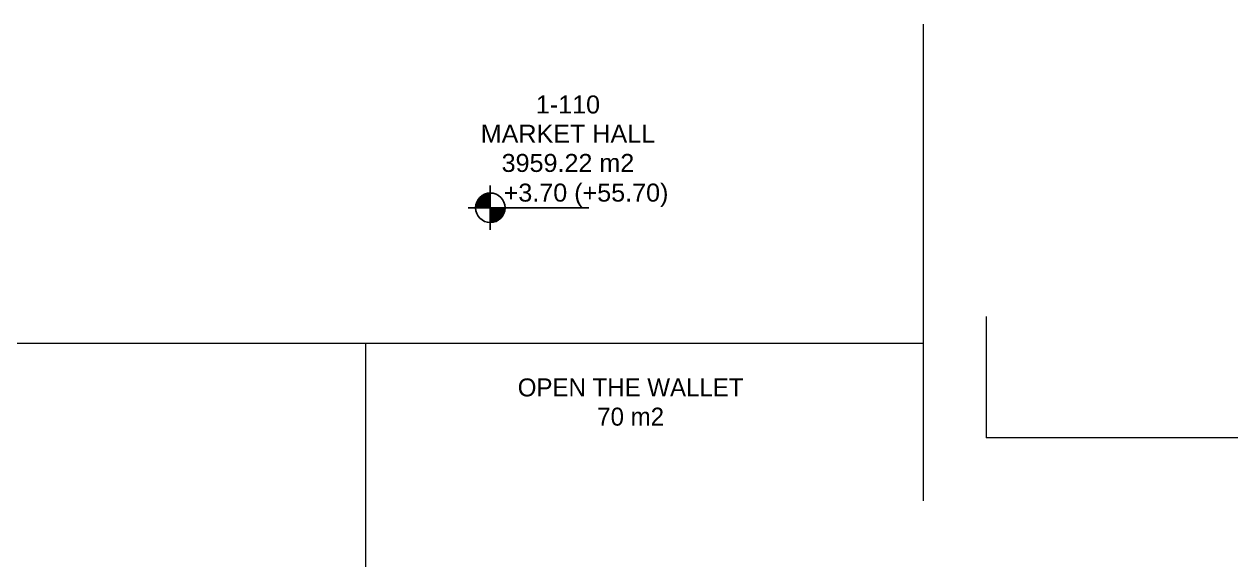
# Model space of a CAD drawing. Header units: metres. Extents: x -11418 to 773, y -8631 to 3561.
# Drawn here: x -6718 to -4034, y -6257 to -5066 of the extents above; entities that cross this region are included whole.
import ezdxf
from ezdxf.enums import TextEntityAlignment as Align

# ---------------------------------------------------------------- set-up
doc = ezdxf.new("R2010")
doc.units = ezdxf.units.M
doc.header["$LTSCALE"] = 0.01
doc.header["$MEASUREMENT"] = 0
doc.layers.get('0').update_dxf_attribs({"color": 30, "lineweight": 0})
doc.layers.add('2', color=8, linetype='Continuous', lineweight=0, plot=False)
doc.layers.add('Ag-040', color=2, linetype='Continuous', lineweight=20)
doc.layers.add('AI-040 @ 250', color=2, linetype='Continuous', lineweight=20)
doc.layers.add('V-0_Notation_Level_200', color=2, linetype='Continuous')
doc.styles.add('ALANLAR_B8$0$ALANLAR_B8$0$VIVA_100', font='arial.ttf', dxfattribs={"height": 25})
doc.styles.add('ARIAL', font='arial.ttf', dxfattribs={"width": 0.9})
doc.styles.add('IIS IKEA SANS', font='')
doc.styles.get('IIS IKEA SANS').set_extended_font_data('IKEA Sans')

# ---------------------------------------------------------------- blocks, each defined once
blk = doc.blocks.new('*U13')
at = {"style": 'ARIAL'}
for tag, p in [('NO', (1.68, 0.8)), ('MAHAL', (1.68, -1.8)), ('ALAN', (1.68, -4.4))]:
    blk.add_attdef(tag, text='', height=1.6, dxfattribs=at).set_placement(p, align=Align.MIDDLE_CENTER)
blk = doc.blocks.new('*U26')
for p, q in [((0, -493), (0, 493)), ((-493, 0), (2191, 0))]:
    blk.add_line(p, q)
at = {"const_width": 328}
for points in [[(0, 164, 0.414214), (-164, 0, 0.414214)], [(0, -164, 0.414214), (164, 0, 0.414214)]]:
    blk.add_lwpolyline(points, format="xyb", dxfattribs=at)
blk.add_circle((0, 0), 328)
at = {"style": 'ALANLAR_B8$0$ALANLAR_B8$0$VIVA_100'}
for tag, p in [('%%P0.00', (1897, 137)), ('-0.07', (1834, -502))]:
    blk.add_attdef(tag, text='', height=400, dxfattribs=at).set_placement(p, align=Align.RIGHT)

msp = doc.modelspace()

# ---------------------------------------------------------------- linework, layer by layer
at = {"layer": '2'}
for p, q in [((-4718.4, -5065.9), (-4718.4, -6125.9)), ((-4578.4, -5715.9), (-4578.4, -5985.9)), ((-4718.4, -5775.9), (-7978.4, -5775.9)), ((-5958.4, -6725.9), (-5958.4, -5775.9)), ((-3438.4, -5985.9), (-4578.4, -5985.9))]:
    msp.add_line(p, q, dxfattribs=at)

# ---------------------------------------------------------------- block references
at = {"layer": 'AI-040 @ 250', "color": 2, "linetype": 'Continuous', "lineweight": -2, "transparency": 33554610, "xscale": 25, "yscale": 25, "zscale": 25}
msp.add_blockref('*U13', (-5550.6, -5264.5), dxfattribs=at).add_auto_attribs({'ALAN': '3959.22 m2', 'MAHAL': 'MARKET HALL', 'NO': '1-110'})
at = {"layer": 'V-0_Notation_Level_200'}
ref = msp.add_blockref('*U26', (-5681.3, -5474.2), dxfattribs=dict(at, xscale=0.1, yscale=0.1, zscale=0.1))
ref.add_attrib('%%P0.00', '   +3.70 (+55.70)', dxfattribs={"layer": '0', "height": 40, "style": 'ALANLAR_B8$0$ALANLAR_B8$0$VIVA_100'}).set_placement((-5491.6, -5460.5), align=Align.CENTER)

# ---------------------------------------------------------------- texts
at = {"layer": 'Ag-040', "style": 'IIS IKEA SANS'}
for s, p in [('OPEN THE WALLET', (-5369.1, -5873.7)), ('70 m2', (-5369.1, -5938.7))]:
    msp.add_text(s, height=40, dxfattribs=at).set_placement(p, align=Align.MIDDLE_CENTER)

doc.saveas('drawing.dxf')
